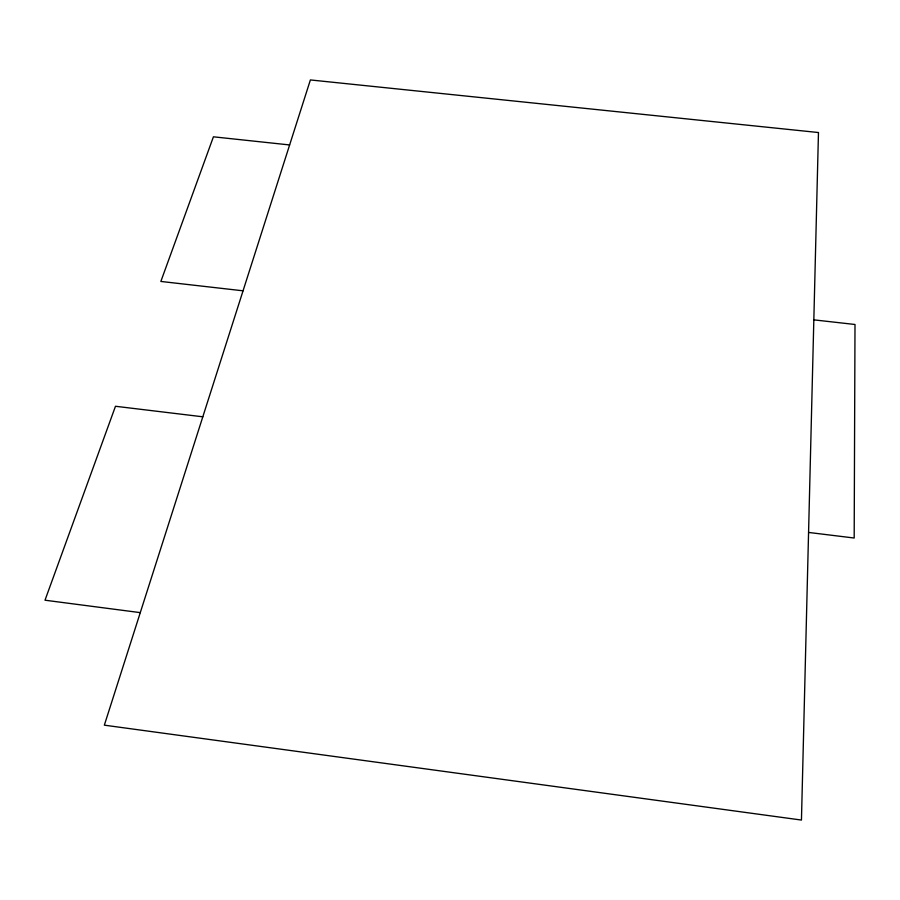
<?xml version="1.0" encoding="UTF-8"?>
<svg xmlns="http://www.w3.org/2000/svg" width="900" height="900" viewBox="0 0 900 900"><rect width="100%" height="100%" fill="white"/><g stroke="black" fill="none" stroke-linecap="round" stroke-linejoin="round"><path stroke-width="1.35" d="M289.62 144.945L213.424 136.811L160.852 281.441L243.045 290.812M813.836 319.86L855 324.484L854.179 538.02L808.571 532.44M202.815 416.801L115.481 406.271L45 600.21L140.276 612.63M818.471 132.536L801.45 820.058L104.344 725.164L310.387 79.942L818.471 132.536"/></g></svg>
